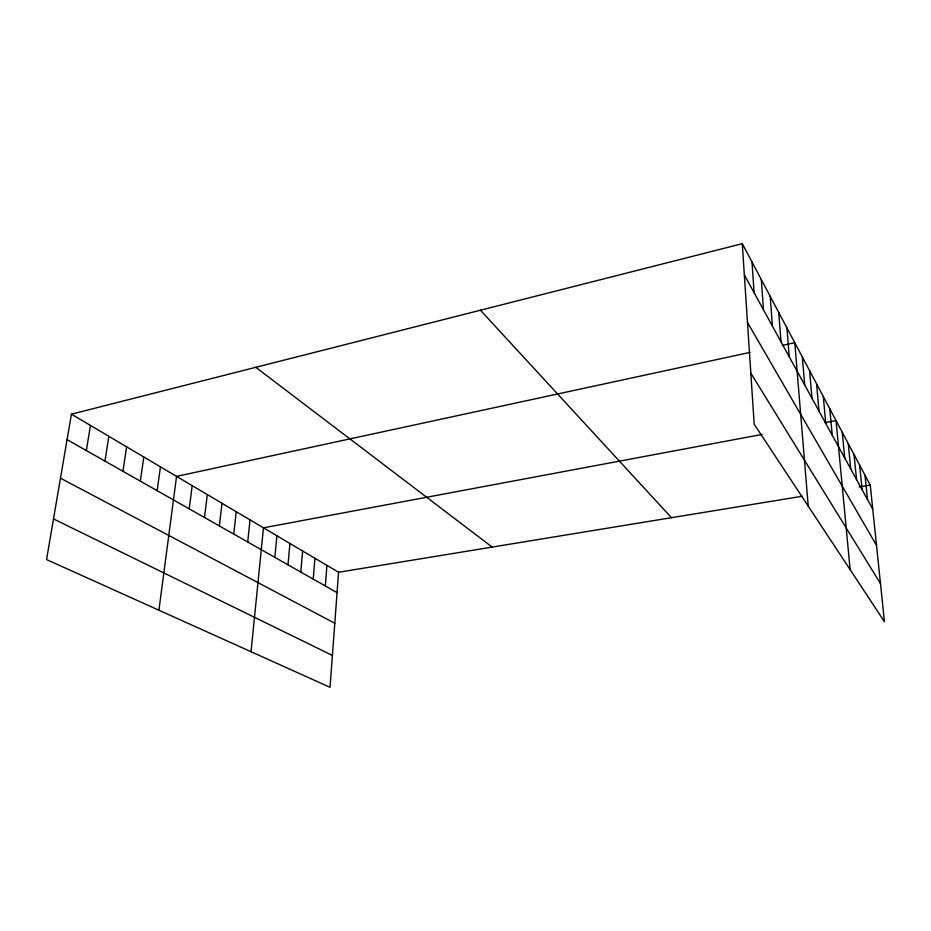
<?xml version="1.0" encoding="UTF-8"?>
<svg xmlns="http://www.w3.org/2000/svg" width="931" height="931" viewBox="0 0 931 931"><rect width="100%" height="100%" fill="white"/><g stroke="black" fill="none" stroke-linecap="round" stroke-linejoin="round"><path stroke-width="1.4" d="M71.431 414.167L338.57 572.262L330.04 687.322L46.55 559.578L71.431 414.167L742.286 243.678L870.252 485.109L884.45 621.687L754.191 424.21L742.286 243.678M325.315 585.971L326.921 565.373M313.223 579.129L314.946 558.286M300.794 572.088L302.622 550.989M288.005 564.838L289.948 543.495M274.843 557.378L276.903 535.767M251.033 651.723L263.473 527.819L762.105 434.428M247.716 542.005L250.043 519.87M233.751 534.091L236.218 511.689M219.367 525.945L221.985 503.264M204.529 517.531L207.299 494.57M189.237 508.873L192.17 485.621M158.922 610.224L176.553 476.381L750.13 352.372M157.153 490.695L160.446 466.838M140.325 481.152L143.805 456.993M122.927 471.295L126.616 446.822M104.947 461.101L108.834 436.302M86.339 450.557L90.458 425.42M782.308 345.424L794.783 342.724L808.236 506.15M825.041 422.639L836.05 420.579L850.131 569.644M338.57 572.262L802.429 496.223M859.15 486.925L870.252 485.109M53.509 518.928L332.402 655.436M60.48 478.162L334.788 623.246M67.079 439.641L337.069 592.628M255.792 367.314L492.185 547.091M480.443 310.221L671.484 517.694M750.828 373.18L880.493 583.609M747.477 322.44L876.513 545.345M744.346 274.913L872.743 509.117M865.027 475.264L867.517 499.598M859.627 465.069L862.118 489.741M854.041 454.526L856.532 479.546M848.257 443.622L850.736 468.98M842.264 432.31L844.731 458.029M829.789 408.779L832.244 435.254M823.307 396.548L825.75 423.396M816.58 383.851L819.001 411.083M809.598 370.666L811.995 398.305M802.336 356.969L804.71 385.015M786.916 327.898L789.232 356.794M778.735 312.455L781.004 341.793M770.205 296.349L772.439 326.153M761.302 279.556L763.478 309.814M752.004 262.007L754.122 292.753"/></g></svg>
